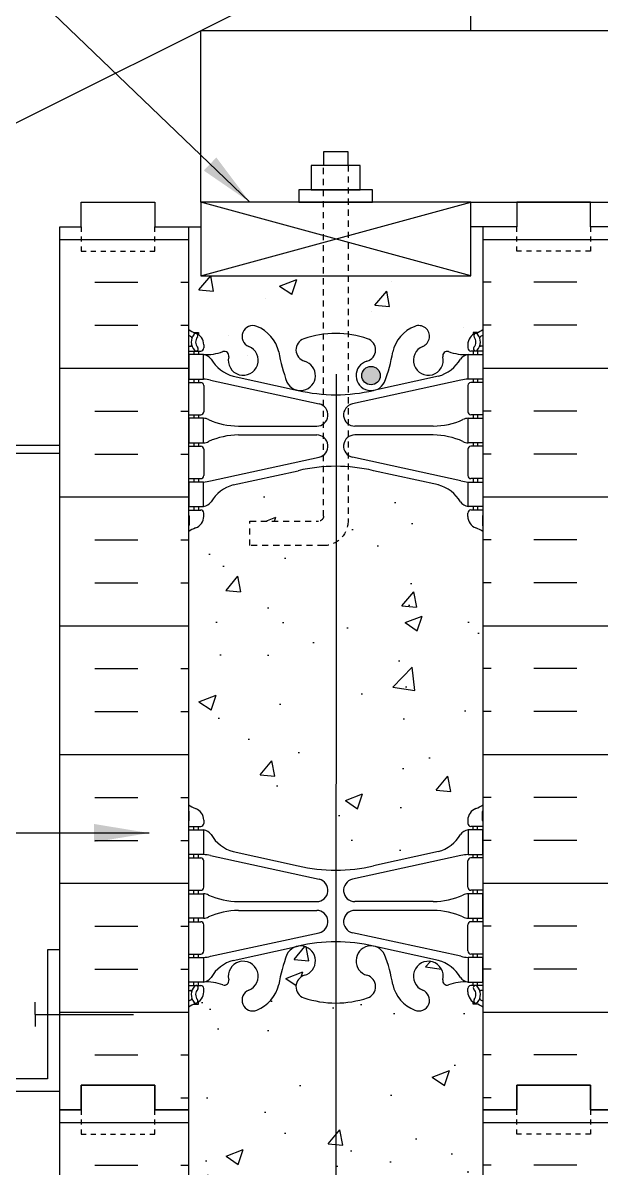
# Model space of a CAD drawing. Header units: inches. Extents: x 126.5 to 184.1, y 197.4 to 285.7.
# Drawn here: x 146.75 to 158.53, y 241.45 to 264.79 of the extents above; entities that cross this region are included whole.
import ezdxf

# ---------------------------------------------------------------- set-up
doc = ezdxf.new("R2010")
doc.units = ezdxf.units.IN
doc.header["$MEASUREMENT"] = 0
doc.linetypes.add('DASHED2', pattern=[0.375, 0.25, -0.125])
doc.linetypes.add('HIDDEN2', pattern=[0.1875, 0.125, -0.0625])
for name, color, linetype in [('HATCH', 12, 'Continuous'), ('LINE15', 9, 'Continuous'), ('LINE18', 9, 'Continuous'), ('line25', 2, 'Continuous'), ('LINE3', 3, 'Continuous'), ('LINE50', 5, 'Continuous'), ('LINE8', 8, 'Continuous'), ('LINE9', 9, 'Continuous'), ('TEXT', 4, 'Continuous'), ('Web_Edge', 9, 'Continuous')]:
    doc.layers.add(name, color=color, linetype=linetype)
doc.styles.add('DIM', font='romans.shx', dxfattribs={"width": 0.7})
doc.dimstyles.new('ext_12', dxfattribs={"dimscale": 12, "dimtxt": 0.09375, "dimasz": 0.09375, "dimexe": 0.09375, "dimexo": 0.0625, "dimgap": 0.0625, "dimtad": 1, "dimdec": 1, "dimzin": 3, "dimdsep": 46, "dimlunit": 4, "dimtxsty": 'DIM', "dimcen": 0.09, "dimdle": 0.09375, "dimclrt": 4, "dimadec": 0, "dimazin": 0, "dimtfac": 1, "dimtdec": 1, "dimtmove": 2, "dimatfit": 3, "dimfxl": 1, "dimfrac": 2, "dimtolj": 1, "dimtzin": 0, "dimarcsym": 0})

# ---------------------------------------------------------------- blocks, each defined once
blk = doc.blocks.new('pig tail bolt 7 inch')
at = {"layer": 'LINE15', "linetype": 'HIDDEN2'}
blk.add_lwpolyline([(0.75, 0.25), (-6.5, 0.25, 0.414214), (-7, -0.25), (-7, -1.75), (-6.5, -1.75), (-6.5, -0.35, -0.414214), (-6.4, -0.25), (0.75, -0.25)], format="xyb", dxfattribs=at)
at = {"layer": 'LINE18'}
for points in [[(0, 0.75), (0.25, 0.75), (0.25, -0.75), (0, -0.75)], [(0.25, 0.5), (0.75, 0.5), (0.75, -0.5), (0.25, -0.5)]]:
    blk.add_lwpolyline(points, close=True, dxfattribs=at)
blk.add_lwpolyline([(0.75, 0.25), (1.031, 0.25), (1.031, -0.25), (0.75, -0.25)], dxfattribs=at)
blk = doc.blocks.new('ANCHOR BOLT')
at = {"layer": 'LINE18', "xscale": -1, "rotation": 270}
blk.add_blockref('pig tail bolt 7 inch', (-0.25, 0), dxfattribs=at)

msp = doc.modelspace()

# ---------------------------------------------------------------- hatches: boundary and pattern name
at = {"layer": 'HATCH'}
h = msp.add_hatch(dxfattribs=at)
h.set_pattern_fill('INSUL', color=256, scale=7, style=0)
h.set_pattern_definition([(180, (3082.2834, -154.3752), (0, 2.625), []), (180, (3082.2834, -153.5002), (0, 2.625), [0.875, -0.875]), (180, (3082.2834, -152.6252), (0, 2.625), [0.875, -0.875])])
h.paths.add_polyline_path([(158.747, 242.634), (158.309, 242.634), (158.309, 243.134), (156.809, 243.134), (156.809, 242.634), (156.122, 242.634), (156.122, 260.634), (156.809, 260.634), (156.809, 261.134), (158.309, 261.134), (158.309, 260.634), (158.747, 260.634)])
h = msp.add_hatch(dxfattribs=at)
h.set_pattern_fill('INSUL', color=256, scale=7, style=0)
h.set_pattern_definition([(0, (-2776.0398, -154.3752), (0, 2.625), []), (0, (-2776.0398, -153.5002), (0, 2.625), [0.875, -0.875]), (0, (-2776.0398, -152.6252), (0, 2.625), [0.875, -0.875])])
h.paths.add_polyline_path([(147.497, 242.634), (147.934, 242.634), (147.934, 243.134), (149.434, 243.134), (149.434, 242.634), (150.122, 242.634), (150.122, 260.397), (149.434, 260.397), (149.434, 260.897), (147.934, 260.897), (147.934, 260.397), (147.497, 260.397)])
h = msp.add_hatch(dxfattribs=at)
h.set_pattern_fill('AR-CONC', color=256, scale=0.5)
h.set_pattern_definition([(50, (0, 0), (3.5863, -0.31376), [0.375, -4.125]), (355, (0, 0), (-0.693757, 3.76096), [0.3, -3.3]), (100.4514, (0.299, -0.026), (2.892544, 3.4472), [0.3187, -3.50571]), (46.1842, (0, 1), (5.336207, -0.827596), [0.5625, -6.1875]), (96.6356, (0.4447, 0.931), (4.67331, 4.87059), [0.47805, -5.25857]), (351.1842, (0, 1), (4.67331, 4.87059), [0.45, -4.95]), (21, (0.5, 0.75), (2.984535, -2.013094), [0.375, -4.125]), (326, (0.5, 0.75), (1.216577, 3.62575), [0.3, -3.3]), (71.4514, (0.7487, 0.5822), (4.20111, 1.612656), [0.3187, -3.50571]), (37.5, (0, 0), (0.0607993, 1.664469), [0, -3.26, 0, -3.35, 0, -3.3125]), (7.5, (0, 0), (1.315348, 1.972059), [0, -1.91, 0, -3.185, 0, -1.2625]), (327.5, (-1.115, 0), (2.669112, -0.1127744), [0, -1.25, 0, -3.9, 0, -5.175]), (317.5, (-1.615, 0), (2.91593, 0.500525), [0, -1.625, 0, -2.59, 0, -3.675])])
h.paths.add_polyline_path([(153.127, 244.809, -0.083412), (152.473, 244.917, -0.735593), (152.486, 245.375, 1.553132), (152.128, 245.799, 0.053157), (151.962, 245.185, -0.24438), (151.514, 244.664, -1), (151.35, 245.073, 2.182095), (150.94, 245.286, -0.601435), (150.821, 245.181, 0.10046), (150.427, 245.238), (150.322, 245.238), (150.322, 245.168), (150.369, 245.168, -0.414214), (150.432, 245.106), (150.432, 245.038, -0.249069), (150.322, 244.831), (150.322, 244.789), (150.232, 244.789, 0.064398), (150.122, 244.723), (150.122, 242.634), (150.122, 240.545, 0.064398), (150.232, 240.479), (150.322, 240.479), (150.322, 240.438, -0.249069), (150.432, 240.23), (150.432, 240.163, -0.414214), (150.369, 240.1), (150.322, 240.1), (150.322, 240.03), (150.427, 240.03, 0.10046), (150.821, 240.088, -0.601435), (150.94, 239.983, 2.182095), (151.35, 240.196, -1), (151.514, 240.604, -0.24438), (151.962, 240.083, 0.053157), (152.128, 239.469, 1.553132), (152.486, 239.894, -0.735593), (152.473, 240.352, -0.083264), (153.126, 240.46)])
h.paths.add_polyline_path([(152.591, 239.6, -1), (152.216, 239.6, -1)], flags=16)
h.paths.add_polyline_path([(156.122, 254.416, 0.082415), (155.978, 254.495, -0.317837), (155.812, 254.73), (155.812, 254.798, -0.414214), (155.874, 254.86), (155.922, 254.86), (155.922, 254.93), (155.817, 254.93, -0.188973), (155.661, 255.025, 0.196323), (155.212, 255.372), (153.89, 255.662, 0.057184), (153.13, 255.751), (153.128, 247.517, 0.05735), (153.89, 247.607), (155.212, 247.897, 0.196323), (155.661, 248.243, -0.188973), (155.817, 248.338), (155.922, 248.338), (155.922, 248.408), (155.874, 248.408, -0.414214), (155.812, 248.471), (155.812, 248.538, -0.317837), (155.978, 248.774, 0.082415), (156.122, 248.853)])
h.paths.add_polyline_path([(153.13, 254.206, -0.136232), (152.872, 254.134), (151.372, 254.134), (151.372, 254.634), (152.772, 254.634, 0.414214), (152.872, 254.734), (152.872, 255.742, 0.039111), (152.354, 255.662), (151.032, 255.372, 0.196323), (150.583, 255.025, -0.188973), (150.427, 254.93), (150.322, 254.93), (150.322, 254.86), (150.369, 254.86, -0.414214), (150.432, 254.798), (150.432, 254.73, -0.317837), (150.265, 254.495, 0.082415), (150.122, 254.416), (150.122, 248.853, 0.082415), (150.265, 248.774, -0.317837), (150.432, 248.538), (150.432, 248.471, -0.414214), (150.369, 248.408), (150.322, 248.408), (150.322, 248.338), (150.427, 248.338, -0.188973), (150.583, 248.243, 0.196323), (151.032, 247.897), (152.354, 247.607, 0.058239), (153.128, 247.517)])
h.paths.add_polyline_path([(156.122, 242.634), (156.122, 244.723, 0.064398), (156.012, 244.789), (155.922, 244.789), (155.922, 244.831, -0.249069), (155.812, 245.038), (155.812, 245.106, -0.414214), (155.874, 245.168), (155.922, 245.168), (155.922, 245.238), (155.817, 245.238, 0.10046), (155.423, 245.181, -0.601435), (155.304, 245.286, 2.182095), (154.894, 245.073, -1), (154.73, 244.664, -0.24438), (154.282, 245.185, 0.053157), (154.116, 245.799, 1.553132), (153.758, 245.375, -0.735593), (153.77, 244.917, -0.082098), (153.127, 244.809), (153.126, 240.46, -0.082246), (153.77, 240.352, -0.735593), (153.758, 239.894, 1.553132), (154.116, 239.469, 0.053157), (154.282, 240.083, -0.24438), (154.73, 240.604, -1), (154.894, 240.196, 2.182095), (155.304, 239.983, -0.601435), (155.423, 240.088, 0.10046), (155.817, 240.03), (155.922, 240.03), (155.922, 240.1), (155.874, 240.1, -0.414214), (155.812, 240.163), (155.812, 240.23, -0.249069), (155.922, 240.438), (155.922, 240.479), (156.012, 240.479, 0.064398), (156.122, 240.545)])
h = msp.add_hatch(dxfattribs=at)
h.set_pattern_fill('INSUL', color=256, scale=7, style=0)
h.set_pattern_definition([(0, (-2776.0398, -172.3752), (0, 2.625), []), (0, (-2776.0398, -171.5002), (0, 2.625), [0.875, -0.875]), (0, (-2776.0398, -170.6252), (0, 2.625), [0.875, -0.875])])
h.paths.add_polyline_path([(147.497, 224.634), (147.934, 224.634), (147.934, 225.134), (149.434, 225.134), (149.434, 224.634), (150.122, 224.634), (150.122, 242.634), (149.434, 242.634), (149.434, 243.134), (147.934, 243.134), (147.934, 242.634), (147.497, 242.634)])
h = msp.add_hatch(dxfattribs=at)
h.set_pattern_fill('INSUL', color=256, scale=7, style=0)
h.set_pattern_definition([(180, (3082.2834, -172.3752), (0, 2.625), []), (180, (3082.2834, -171.5002), (0, 2.625), [0.875, -0.875]), (180, (3082.2834, -170.6252), (0, 2.625), [0.875, -0.875])])
h.paths.add_polyline_path([(158.747, 224.634), (158.309, 224.634), (158.309, 225.134), (156.809, 225.134), (156.809, 224.634), (156.122, 224.634), (156.122, 242.634), (156.809, 242.634), (156.809, 243.134), (158.309, 243.134), (158.309, 242.634), (158.747, 242.634)])
at = {"layer": 'LINE3'}
msp.add_hatch(color=256, dxfattribs=at).paths.add_polyline_path([(153.653, 257.6, 1), (154.028, 257.6, 1)])

# ---------------------------------------------------------------- linework, layer by layer
at = {"layer": 'HATCH'}
for p, q in [((155.872, 259.634), (150.372, 261.134)), ((150.372, 259.634), (155.872, 261.134)), ((150.122, 260.634), (150.372, 260.634)), ((156.122, 260.634), (155.872, 260.634)), ((150.332, 259.348), (150.573, 259.636)), ((150.632, 259.32), (150.574, 259.633)), ((151.978, 259.425), (152.328, 259.559)), ((151.978, 259.425), (152.226, 259.257)), ((152.227, 259.255), (152.328, 259.557)), ((154.264, 259.522), (154.264, 259.522)), ((150.332, 259.348), (150.631, 259.322)), ((151.697, 259.17), (151.697, 259.17)), ((153.919, 259.035), (154.16, 259.322)), ((154.218, 259.006), (154.16, 259.32)), ((153.847, 258.914), (153.847, 258.914)), ((153.919, 259.035), (154.218, 259.008)), ((150.931, 258.414), (150.931, 258.414)), ((151.318, 258.002), (151.318, 258.002))]:
    msp.add_line(p, q, dxfattribs=at)
at = {"layer": 'line25'}
for p, q in [((134.122, 256.509), (164.711, 271.804)), ((155.872, 264.634), (155.872, 267.384)), ((150.372, 261.134), (150.372, 264.634)), ((150.372, 264.634), (169.325, 264.634)), ((155.872, 261.134), (179.632, 261.134)), ((150.122, 260.634), (150.122, 242.634)), ((156.122, 242.634), (156.122, 260.634)), ((150.122, 242.634), (150.122, 224.634)), ((156.122, 224.634), (156.122, 242.634))]:
    msp.add_line(p, q, dxfattribs=at)
msp.add_lwpolyline([(150.372, 261.134), (150.372, 259.634), (155.872, 259.634), (155.872, 261.134)], close=True, dxfattribs=at)
at = {"layer": 'LINE3'}
msp.add_line((153.13, 257.629), (153.122, 224.634), dxfattribs=at)
msp.add_circle((153.84, 257.6), 0.188, dxfattribs=at)
at = {"layer": 'LINE50'}
for p, q in [((147.497, 242.634), (147.497, 260.634)), ((147.497, 224.634), (147.497, 242.634))]:
    msp.add_line(p, q, dxfattribs=at)
for points in [[(147.497, 260.634), (147.934, 260.634), (147.934, 261.134), (149.434, 261.134), (149.434, 260.634), (150.122, 260.634)], [(158.747, 260.634), (158.309, 260.634), (158.309, 261.134), (156.809, 261.134), (156.809, 260.634), (156.122, 260.634)], [(147.497, 242.634), (147.934, 242.634), (147.934, 243.134), (149.434, 243.134), (149.434, 242.634), (150.122, 242.634)], [(150.122, 242.634), (149.434, 242.634), (149.434, 243.134), (147.934, 243.134), (147.934, 242.634), (147.497, 242.634)], [(150.122, 242.634), (149.434, 242.634), (149.434, 243.134), (147.934, 243.134), (147.934, 242.634), (147.497, 242.634)], [(158.747, 242.634), (158.309, 242.634), (158.309, 243.134), (156.809, 243.134), (156.809, 242.634), (156.122, 242.634)], [(156.122, 242.634), (156.809, 242.634), (156.809, 243.134), (158.309, 243.134), (158.309, 242.634), (158.747, 242.634)], [(156.122, 242.634), (156.809, 242.634), (156.809, 243.134), (158.309, 243.134), (158.309, 242.634), (158.747, 242.634)]]:
    msp.add_lwpolyline(points, dxfattribs=at)
at = {"layer": 'LINE8'}
for p, q in [((150.232, 258.479), (150.322, 258.479)), ((150.232, 258.479), (150.322, 258.479)), ((150.322, 258.479), (150.322, 258.438)), ((150.322, 258.479), (150.322, 258.438)), ((155.728, 258.583), (155.728, 258.583)), ((155.922, 258.479), (155.922, 258.438)), ((156.012, 258.479), (155.922, 258.479)), ((155.922, 258.479), (155.922, 258.438)), ((156.012, 258.479), (155.922, 258.479)), ((150.122, 258.2), (150.164, 258.2)), ((150.122, 258.2), (150.164, 258.2)), ((150.432, 258.23), (150.432, 258.163)), ((150.432, 258.23), (150.432, 258.163)), ((155.812, 258.23), (155.812, 258.163)), ((155.812, 258.23), (155.812, 258.163)), ((156.122, 258.2), (156.08, 258.2)), ((156.122, 258.2), (156.08, 258.2)), ((150.122, 258.1), (150.369, 258.1)), ((150.122, 258.1), (150.369, 258.1)), ((150.232, 258.1), (150.232, 258.03)), ((150.232, 258.1), (150.232, 258.03)), ((150.322, 258.1), (150.322, 258.03)), ((150.322, 258.1), (150.322, 258.03)), ((156.122, 258.1), (155.874, 258.1)), ((156.122, 258.1), (155.874, 258.1)), ((155.922, 258.1), (155.922, 258.03)), ((155.922, 258.1), (155.922, 258.03)), ((156.012, 258.1), (156.012, 258.03)), ((156.012, 258.1), (156.012, 258.03)), ((154.204, 257.858), (154.204, 257.858)), ((150.232, 257.53), (150.232, 257.46)), ((150.232, 257.53), (150.232, 257.46)), ((150.322, 257.53), (150.322, 257.46)), ((150.322, 257.53), (150.322, 257.46)), ((150.571, 257.507), (152.782, 257.025)), ((150.571, 257.507), (152.782, 257.025)), ((151.032, 257.589), (152.354, 257.299)), ((151.032, 257.589), (152.354, 257.299)), ((155.673, 257.507), (153.462, 257.025)), ((155.673, 257.507), (153.462, 257.025)), ((155.212, 257.589), (153.89, 257.299)), ((155.212, 257.589), (153.89, 257.299)), ((155.922, 257.53), (155.922, 257.46)), ((155.922, 257.53), (155.922, 257.46)), ((156.012, 257.53), (156.012, 257.46)), ((156.012, 257.53), (156.012, 257.46)), ((150.122, 257.46), (150.369, 257.46)), ((150.122, 257.46), (150.369, 257.46)), ((150.432, 257.398), (150.432, 256.863)), ((150.432, 257.398), (150.432, 256.863)), ((155.812, 257.398), (155.812, 256.863)), ((155.812, 257.398), (155.812, 256.863)), ((156.122, 257.46), (155.874, 257.46)), ((156.122, 257.46), (155.874, 257.46)), ((150.122, 256.8), (150.369, 256.8)), ((150.122, 256.8), (150.369, 256.8)), ((150.232, 256.8), (150.232, 256.73)), ((150.232, 256.8), (150.232, 256.73)), ((150.322, 256.8), (150.322, 256.73)), ((150.322, 256.8), (150.322, 256.73)), ((156.122, 256.8), (155.874, 256.8)), ((156.122, 256.8), (155.874, 256.8)), ((155.922, 256.8), (155.922, 256.73)), ((155.922, 256.8), (155.922, 256.73)), ((156.012, 256.8), (156.012, 256.73)), ((156.012, 256.8), (156.012, 256.73)), ((151.137, 256.57), (152.733, 256.57)), ((151.137, 256.57), (152.733, 256.57)), ((155.107, 256.57), (153.511, 256.57)), ((155.107, 256.57), (153.511, 256.57)), ((151.137, 256.39), (152.733, 256.39)), ((151.137, 256.39), (152.733, 256.39)), ((155.107, 256.39), (153.511, 256.39)), ((155.107, 256.39), (153.511, 256.39)), ((150.122, 256.16), (150.369, 256.16)), ((150.122, 256.16), (150.369, 256.16)), ((150.232, 256.23), (150.232, 256.16)), ((150.232, 256.23), (150.232, 256.16)), ((150.322, 256.23), (150.322, 256.16)), ((150.322, 256.23), (150.322, 256.16)), ((150.432, 256.098), (150.432, 255.563)), ((150.432, 256.098), (150.432, 255.563)), ((155.812, 256.098), (155.812, 255.563)), ((155.812, 256.098), (155.812, 255.563)), ((156.122, 256.16), (155.874, 256.16)), ((156.122, 256.16), (155.874, 256.16)), ((155.922, 256.23), (155.922, 256.16)), ((155.922, 256.23), (155.922, 256.16)), ((156.012, 256.23), (156.012, 256.16)), ((156.012, 256.23), (156.012, 256.16)), ((150.571, 255.454), (152.782, 255.936)), ((150.571, 255.454), (152.782, 255.936)), ((155.673, 255.454), (153.462, 255.936)), ((155.673, 255.454), (153.462, 255.936)), ((151.032, 255.372), (152.354, 255.662)), ((151.032, 255.372), (152.354, 255.662)), ((155.212, 255.372), (153.89, 255.662)), ((155.212, 255.372), (153.89, 255.662)), ((150.122, 255.5), (150.369, 255.5)), ((150.122, 255.5), (150.369, 255.5)), ((150.232, 255.5), (150.232, 255.43)), ((150.232, 255.5), (150.232, 255.43)), ((150.322, 255.5), (150.322, 255.43)), ((150.322, 255.5), (150.322, 255.43)), ((156.122, 255.5), (155.874, 255.5)), ((156.122, 255.5), (155.874, 255.5)), ((155.922, 255.5), (155.922, 255.43)), ((155.922, 255.5), (155.922, 255.43)), ((156.012, 255.5), (156.012, 255.43)), ((156.012, 255.5), (156.012, 255.43)), ((150.232, 254.93), (150.232, 254.86)), ((150.232, 254.93), (150.232, 254.86)), ((150.322, 254.93), (150.322, 254.86)), ((150.322, 254.93), (150.322, 254.86)), ((155.922, 254.93), (155.922, 254.86)), ((155.922, 254.93), (155.922, 254.86)), ((156.012, 254.93), (156.012, 254.86)), ((156.012, 254.93), (156.012, 254.86)), ((150.122, 254.86), (150.369, 254.86)), ((150.122, 254.86), (150.369, 254.86)), ((150.132, 254.74), (150.132, 254.554)), ((150.132, 254.74), (150.132, 254.554)), ((150.432, 254.73), (150.432, 254.798)), ((150.432, 254.73), (150.432, 254.798)), ((155.812, 254.73), (155.812, 254.798)), ((155.812, 254.73), (155.812, 254.798)), ((156.122, 254.86), (155.874, 254.86)), ((156.122, 254.86), (155.874, 254.86)), ((156.112, 254.74), (156.112, 254.554)), ((156.112, 254.74), (156.112, 254.554))]:
    msp.add_line(p, q, dxfattribs=at)
for points in [[(150.127, 257.53), (150.427, 257.53), (150.427, 258.03), (150.127, 258.03)], [(150.127, 257.53), (150.427, 257.53), (150.427, 258.03), (150.127, 258.03)], [(156.117, 257.53), (155.817, 257.53), (155.817, 258.03), (156.117, 258.03)], [(156.117, 257.53), (155.817, 257.53), (155.817, 258.03), (156.117, 258.03)], [(150.127, 256.23), (150.427, 256.23), (150.427, 256.73), (150.127, 256.73)], [(150.127, 256.23), (150.427, 256.23), (150.427, 256.73), (150.127, 256.73)], [(156.117, 256.23), (155.817, 256.23), (155.817, 256.73), (156.117, 256.73)], [(156.117, 256.23), (155.817, 256.23), (155.817, 256.73), (156.117, 256.73)], [(150.127, 254.93), (150.427, 254.93), (150.427, 255.43), (150.127, 255.43)], [(150.127, 254.93), (150.427, 254.93), (150.427, 255.43), (150.127, 255.43)], [(156.117, 254.93), (155.817, 254.93), (155.817, 255.43), (156.117, 255.43)], [(156.117, 254.93), (155.817, 254.93), (155.817, 255.43), (156.117, 255.43)]]:
    msp.add_lwpolyline(points, close=True, dxfattribs=at)
for centre, radius, start, end in [((150.432, 258.938), 0.5, 231.6833, 250.5288), ((150.432, 258.938), 0.5, 231.6833, 250.5288), ((150.426, 258.285), 0.25, 140.1145, 222.4609), ((150.426, 258.285), 0.25, 140.1145, 222.4609), ((150.268, 258.416), 0.045, 319.1879, 141.448), ((150.268, 258.416), 0.045, 319.1879, 141.448), ((150.182, 258.23), 0.25, 0, 70.5288), ((150.182, 258.23), 0.25, 0, 70.5288), ((151.432, 258.4), 0.22, 68.1963, 248.1963), ((151.432, 258.4), 0.22, 68.1963, 248.1963), ((151.237, 257.912), 0.745, 13.2652, 68.1963), ((151.237, 257.912), 0.745, 13.2652, 68.1963), ((153.122, 256.46), 2, 90, 108.923), ((153.122, 256.46), 2, 90, 108.923), ((153.122, 256.46), 2, 71.077, 90), ((153.122, 256.46), 2, 71.077, 90), ((155.007, 257.912), 0.745, 111.8037, 166.7348), ((155.007, 257.912), 0.745, 111.8037, 166.7348), ((154.812, 258.4), 0.22, 291.8037, 111.8037), ((154.812, 258.4), 0.22, 291.8037, 111.8037), ((156.062, 258.23), 0.25, 109.4712, 180), ((156.062, 258.23), 0.25, 109.4712, 180), ((155.976, 258.416), 0.045, 38.552, 220.8121), ((155.976, 258.416), 0.045, 38.552, 220.8121), ((155.812, 258.938), 0.5, 289.4712, 308.3167), ((155.812, 258.938), 0.5, 289.4712, 308.3167), ((155.818, 258.285), 0.25, 317.5391, 39.8855), ((155.818, 258.285), 0.25, 317.5391, 39.8855), ((150.432, 258.938), 0.6, 238.8907, 245.0748), ((150.432, 258.938), 0.6, 238.8907, 245.0748), ((150.164, 258.22), 0.02, 270, 14.1541), ((150.164, 258.22), 0.02, 270, 14.1541), ((150.171, 258.375), 0.02, 340.7916, 65.0748), ((150.171, 258.375), 0.02, 340.7916, 65.0748), ((150.426, 258.285), 0.16, 140.0001, 222.4609), ((150.426, 258.285), 0.16, 140.0001, 222.4609), ((151.237, 257.912), 0.305, 166.6795, 68.1963), ((151.237, 257.912), 0.305, 166.6795, 68.1963), ((152.551, 258.125), 0.24, 108.923, 254.2747), ((152.551, 258.125), 0.24, 108.923, 254.2747), ((153.693, 258.125), 0.24, 285.7253, 71.077), ((153.693, 258.125), 0.24, 285.7253, 71.077), ((155.007, 257.912), 0.305, 111.8037, 13.3205), ((155.007, 257.912), 0.305, 111.8037, 13.3205), ((155.818, 258.285), 0.16, 317.5391, 39.9999), ((155.818, 258.285), 0.16, 317.5391, 39.9999), ((156.073, 258.375), 0.02, 114.9252, 199.2084), ((156.073, 258.375), 0.02, 114.9252, 199.2084), ((156.08, 258.22), 0.02, 165.8459, 270), ((156.08, 258.22), 0.02, 165.8459, 270), ((155.812, 258.938), 0.6, 294.9252, 301.1093), ((155.812, 258.938), 0.6, 294.9252, 301.1093), ((150.274, 258.147), 0.045, 222.4609, 42.4609), ((150.274, 258.147), 0.045, 222.4609, 42.4609), ((150.369, 258.163), 0.0625, 270, 0), ((150.369, 258.163), 0.0625, 270, 0), ((150.483, 259.029), 1, 266.7879, 289.9067), ((150.483, 259.029), 1, 266.7879, 289.9067), ((150.384, 257.784), 0.25, 37.2777, 80.0823), ((150.384, 257.784), 0.25, 37.2777, 80.0823), ((150.852, 258.003), 0.09, 346.6795, 108.8651), ((150.852, 258.003), 0.09, 346.6795, 108.8651), ((154.925, 258.554), 3, 189.0273, 201.1984), ((154.925, 258.554), 3, 189.0273, 201.1984), ((151.319, 258.554), 3, 338.8016, 350.9727), ((151.319, 258.554), 3, 338.8016, 350.9727), ((155.391, 258.003), 0.09, 71.1349, 193.3205), ((155.391, 258.003), 0.09, 71.1349, 193.3205), ((155.761, 259.029), 1, 250.0933, 273.2121), ((155.761, 259.029), 1, 250.0933, 273.2121), ((155.86, 257.784), 0.25, 99.9177, 142.7223), ((155.86, 257.784), 0.25, 99.9177, 142.7223), ((155.874, 258.163), 0.0625, 180, 270), ((155.874, 258.163), 0.0625, 180, 270), ((155.969, 258.147), 0.045, 137.5391, 317.5391), ((155.969, 258.147), 0.045, 137.5391, 317.5391), ((151.231, 258.312), 0.75, 210.155, 254.5838), ((151.231, 258.312), 0.75, 210.155, 254.5838), ((152.403, 257.6), 0.305, 205.3782, 74.2747), ((152.403, 257.6), 0.305, 205.3782, 74.2747), ((153.84, 257.6), 0.305, 105.7253, 334.6218), ((153.84, 257.6), 0.305, 105.7253, 334.6218), ((155.012, 258.312), 0.75, 285.4162, 329.845), ((155.012, 258.312), 0.75, 285.4162, 329.845), ((150.336, 256.535), 1, 76.4291, 84.7991), ((150.336, 256.535), 1, 76.4291, 84.7991), ((155.907, 256.535), 1, 95.2009, 103.5709), ((155.907, 256.535), 1, 95.2009, 103.5709), ((150.369, 257.398), 0.0625, 0, 90), ((150.369, 257.398), 0.0625, 0, 90), ((153.122, 260.566), 3.356, 256.7692, 270), ((153.122, 260.566), 3.356, 256.7692, 270), ((153.122, 260.566), 3.356, 270, 283.2308), ((153.122, 260.566), 3.356, 270, 283.2308), ((155.874, 257.398), 0.0625, 90, 180), ((155.874, 257.398), 0.0625, 90, 180), ((150.369, 256.863), 0.0625, 270, 0), ((150.369, 256.863), 0.0625, 270, 0), ((152.733, 256.8), 0.23, 270, 77.6055), ((152.733, 256.8), 0.23, 270, 77.6055), ((153.511, 256.8), 0.23, 102.3945, 270), ((153.511, 256.8), 0.23, 102.3945, 270), ((155.874, 256.863), 0.0625, 180, 270), ((155.874, 256.863), 0.0625, 180, 270), ((150.423, 256.512), 0.219, 60.4937, 88.92), ((150.423, 256.512), 0.219, 60.4937, 88.92), ((151.167, 258.17), 1.6, 246.5673, 268.9203), ((151.167, 258.17), 1.6, 246.5673, 268.9203), ((155.077, 258.17), 1.6, 271.0797, 293.4327), ((155.077, 258.17), 1.6, 271.0797, 293.4327), ((155.821, 256.512), 0.219, 91.08, 119.5063), ((155.821, 256.512), 0.219, 91.08, 119.5063), ((151.167, 254.791), 1.6, 91.0797, 113.4327), ((151.167, 254.791), 1.6, 91.0797, 113.4327), ((151.167, 254.791), 1.6, 91.0797, 113.4327), ((151.167, 254.791), 1.6, 91.0797, 113.4327), ((152.733, 256.16), 0.23, 282.3945, 90), ((152.733, 256.16), 0.23, 282.3945, 90), ((153.511, 256.16), 0.23, 90, 257.6055), ((153.511, 256.16), 0.23, 90, 257.6055), ((155.077, 254.791), 1.6, 66.5673, 88.9203), ((155.077, 254.791), 1.6, 66.5673, 88.9203), ((155.077, 254.791), 1.6, 66.5673, 88.9203), ((155.077, 254.791), 1.6, 66.5673, 88.9203), ((150.369, 256.098), 0.0625, 0, 90), ((150.369, 256.098), 0.0625, 0, 90), ((150.423, 256.449), 0.219, 271.08, 299.5063), ((150.423, 256.449), 0.219, 271.08, 299.5063), ((150.423, 256.449), 0.219, 271.08, 299.5063), ((150.423, 256.449), 0.219, 271.08, 299.5063), ((155.821, 256.449), 0.219, 240.4937, 268.92), ((155.821, 256.449), 0.219, 240.4937, 268.92), ((155.821, 256.449), 0.219, 240.4937, 268.92), ((155.821, 256.449), 0.219, 240.4937, 268.92), ((155.874, 256.098), 0.0625, 90, 180), ((155.874, 256.098), 0.0625, 90, 180), ((153.122, 252.395), 3.356, 90, 103.2308), ((153.122, 252.395), 3.356, 90, 103.2308), ((153.122, 252.395), 3.356, 76.7692, 90), ((153.122, 252.395), 3.356, 76.7692, 90), ((150.369, 255.563), 0.0625, 270, 0), ((150.369, 255.563), 0.0625, 270, 0), ((150.336, 256.426), 1, 275.2009, 283.5709), ((150.336, 256.426), 1, 275.2009, 283.5709), ((155.907, 256.426), 1, 256.4291, 264.7991), ((155.907, 256.426), 1, 256.4291, 264.7991), ((155.874, 255.563), 0.0625, 180, 270), ((155.874, 255.563), 0.0625, 180, 270), ((151.231, 254.649), 0.75, 105.4162, 149.845), ((151.231, 254.649), 0.75, 105.4162, 149.845), ((155.012, 254.649), 0.75, 30.155, 74.5838), ((155.012, 254.649), 0.75, 30.155, 74.5838), ((150.384, 255.177), 0.25, 279.9177, 322.7223), ((150.384, 255.177), 0.25, 279.9177, 322.7223), ((155.86, 255.177), 0.25, 217.2777, 260.0823), ((155.86, 255.177), 0.25, 217.2777, 260.0823), ((150.112, 254.74), 0.02, 0, 60.012), ((150.112, 254.74), 0.02, 0, 60.012), ((150.182, 254.73), 0.25, 289.4712, 360), ((150.182, 254.73), 0.25, 289.4712, 360), ((150.369, 254.798), 0.0625, 360, 90), ((150.369, 254.798), 0.0625, 360, 90), ((155.874, 254.798), 0.0625, 90, 180), ((155.874, 254.798), 0.0625, 90, 180), ((156.062, 254.73), 0.25, 180, 250.5288), ((156.062, 254.73), 0.25, 180, 250.5288), ((156.132, 254.74), 0.02, 119.988, 180), ((156.132, 254.74), 0.02, 119.988, 180), ((150.112, 254.554), 0.02, 301.073, 0), ((150.112, 254.554), 0.02, 301.073, 0), ((150.432, 254.023), 0.6, 121.073, 121.1093), ((150.432, 254.023), 0.6, 121.073, 121.1093), ((150.432, 254.023), 0.5, 109.4712, 128.3167), ((150.432, 254.023), 0.5, 109.4712, 128.3167), ((155.812, 254.023), 0.5, 51.6833, 70.5288), ((155.812, 254.023), 0.5, 51.6833, 70.5288), ((156.132, 254.554), 0.02, 180, 238.927), ((156.132, 254.554), 0.02, 180, 238.927), ((155.812, 254.023), 0.6, 58.8907, 58.927), ((155.812, 254.023), 0.6, 58.8907, 58.927)]:
    msp.add_arc(centre, radius, start, end, dxfattribs=at)
at = {"layer": 'LINE9'}
msp.add_line((147.497, 256.172), (132.622, 256.172), dxfattribs=at)
at = {"layer": 'LINE9', "color": 9}
for p, q in [((147.497, 256.172), (134.122, 256.172)), ((146.497, 256.016), (147.497, 256.016))]:
    msp.add_line(p, q, dxfattribs=at)
at = {"layer": 'LINE9', "linetype": 'Continuous'}
for q in [(146.997, 244.829), (148.997, 244.579), (146.997, 244.329)]:
    msp.add_line((146.997, 244.579), q, dxfattribs=at)
at = {"layer": 'LINE9', "linetype": 'DASHED2', "ltscale": 0.15}
for points in [[(147.934, 260.634), (147.934, 260.634), (147.934, 260.134), (149.434, 260.134), (149.434, 260.634), (149.434, 260.634)], [(158.309, 260.634), (158.309, 260.634), (158.309, 260.134), (156.809, 260.134), (156.809, 260.634), (156.809, 260.634)], [(147.934, 242.634), (147.934, 242.634), (147.934, 242.134), (149.434, 242.134), (149.434, 242.634), (149.434, 242.634)], [(158.309, 242.634), (158.309, 242.634), (158.309, 242.134), (156.809, 242.134), (156.809, 242.634), (156.809, 242.634)]]:
    msp.add_lwpolyline(points, dxfattribs=at)
at = {"layer": 'LINE9'}
msp.add_lwpolyline([(144.497, 243.016), (147.497, 243.016), (147.497, 245.891), (147.247, 245.891), (147.247, 243.266), (144.497, 243.266)], close=True, dxfattribs=at)
at = {"layer": 'Web_Edge'}
for p, q in [((150.132, 248.528), (150.132, 248.714)), ((150.132, 248.528), (150.132, 248.714)), ((156.112, 248.528), (156.112, 248.714)), ((156.112, 248.528), (156.112, 248.714)), ((150.122, 248.408), (150.369, 248.408)), ((150.122, 248.408), (150.369, 248.408)), ((150.232, 248.338), (150.232, 248.408)), ((150.232, 248.338), (150.232, 248.408)), ((150.322, 248.338), (150.322, 248.408)), ((150.322, 248.338), (150.322, 248.408)), ((150.432, 248.538), (150.432, 248.471)), ((150.432, 248.538), (150.432, 248.471)), ((155.812, 248.538), (155.812, 248.471)), ((155.812, 248.538), (155.812, 248.471)), ((156.122, 248.408), (155.874, 248.408)), ((156.122, 248.408), (155.874, 248.408)), ((155.922, 248.338), (155.922, 248.408)), ((155.922, 248.338), (155.922, 248.408)), ((156.012, 248.338), (156.012, 248.408)), ((156.012, 248.338), (156.012, 248.408)), ((150.122, 247.768), (150.369, 247.768)), ((150.122, 247.768), (150.369, 247.768)), ((150.232, 247.768), (150.232, 247.838)), ((150.232, 247.768), (150.232, 247.838)), ((150.322, 247.768), (150.322, 247.838)), ((150.322, 247.768), (150.322, 247.838)), ((150.432, 247.171), (150.432, 247.706)), ((150.432, 247.171), (150.432, 247.706)), ((150.571, 247.814), (152.782, 247.333)), ((150.571, 247.814), (152.782, 247.333)), ((151.032, 247.897), (152.354, 247.607)), ((151.032, 247.897), (152.354, 247.607)), ((155.673, 247.814), (153.462, 247.333)), ((155.673, 247.814), (153.462, 247.333)), ((155.212, 247.897), (153.89, 247.607)), ((155.212, 247.897), (153.89, 247.607)), ((155.812, 247.171), (155.812, 247.706)), ((155.812, 247.171), (155.812, 247.706)), ((156.122, 247.768), (155.874, 247.768)), ((156.122, 247.768), (155.874, 247.768)), ((155.922, 247.768), (155.922, 247.838)), ((155.922, 247.768), (155.922, 247.838)), ((156.012, 247.768), (156.012, 247.838)), ((156.012, 247.768), (156.012, 247.838)), ((150.122, 247.108), (150.369, 247.108)), ((150.122, 247.108), (150.369, 247.108)), ((150.232, 247.038), (150.232, 247.108)), ((150.232, 247.038), (150.232, 247.108)), ((150.322, 247.038), (150.322, 247.108)), ((150.322, 247.038), (150.322, 247.108)), ((156.122, 247.108), (155.874, 247.108)), ((156.122, 247.108), (155.874, 247.108)), ((155.922, 247.038), (155.922, 247.108)), ((155.922, 247.038), (155.922, 247.108)), ((156.012, 247.038), (156.012, 247.108)), ((156.012, 247.038), (156.012, 247.108)), ((151.137, 246.878), (152.733, 246.878)), ((151.137, 246.878), (152.733, 246.878)), ((155.107, 246.878), (153.511, 246.878)), ((155.107, 246.878), (153.511, 246.878)), ((150.232, 246.468), (150.232, 246.538)), ((150.232, 246.468), (150.232, 246.538)), ((150.322, 246.468), (150.322, 246.538)), ((150.322, 246.468), (150.322, 246.538)), ((151.137, 246.698), (152.733, 246.698)), ((151.137, 246.698), (152.733, 246.698)), ((155.107, 246.698), (153.511, 246.698)), ((155.107, 246.698), (153.511, 246.698)), ((155.922, 246.468), (155.922, 246.538)), ((155.922, 246.468), (155.922, 246.538)), ((156.012, 246.468), (156.012, 246.538)), ((156.012, 246.468), (156.012, 246.538)), ((150.122, 246.468), (150.369, 246.468)), ((150.122, 246.468), (150.369, 246.468)), ((150.432, 245.871), (150.432, 246.406)), ((150.432, 245.871), (150.432, 246.406)), ((155.812, 245.871), (155.812, 246.406)), ((155.812, 245.871), (155.812, 246.406)), ((156.122, 246.468), (155.874, 246.468)), ((156.122, 246.468), (155.874, 246.468)), ((150.571, 245.762), (152.782, 246.243)), ((150.571, 245.762), (152.782, 246.243)), ((155.673, 245.762), (153.462, 246.243)), ((155.673, 245.762), (153.462, 246.243)), ((151.032, 245.679), (152.354, 245.97)), ((151.032, 245.679), (152.354, 245.97)), ((155.212, 245.679), (153.89, 245.97)), ((155.212, 245.679), (153.89, 245.97)), ((150.122, 245.808), (150.369, 245.808)), ((150.122, 245.808), (150.369, 245.808)), ((150.232, 245.738), (150.232, 245.808)), ((150.232, 245.738), (150.232, 245.808)), ((150.322, 245.738), (150.322, 245.808)), ((150.322, 245.738), (150.322, 245.808)), ((156.122, 245.808), (155.874, 245.808)), ((156.122, 245.808), (155.874, 245.808)), ((155.922, 245.738), (155.922, 245.808)), ((155.922, 245.738), (155.922, 245.808)), ((156.012, 245.738), (156.012, 245.808)), ((156.012, 245.738), (156.012, 245.808)), ((150.122, 245.168), (150.369, 245.168)), ((150.122, 245.168), (150.369, 245.168)), ((150.232, 245.168), (150.232, 245.238)), ((150.232, 245.168), (150.232, 245.238)), ((150.322, 245.168), (150.322, 245.238)), ((150.322, 245.168), (150.322, 245.238)), ((156.122, 245.168), (155.874, 245.168)), ((156.122, 245.168), (155.874, 245.168)), ((155.922, 245.168), (155.922, 245.238)), ((155.922, 245.168), (155.922, 245.238)), ((156.012, 245.168), (156.012, 245.238)), ((156.012, 245.168), (156.012, 245.238)), ((150.122, 245.068), (150.164, 245.068)), ((150.122, 245.068), (150.164, 245.068)), ((150.432, 245.038), (150.432, 245.106)), ((150.432, 245.038), (150.432, 245.106)), ((155.812, 245.038), (155.812, 245.106)), ((155.812, 245.038), (155.812, 245.106)), ((156.122, 245.068), (156.08, 245.068)), ((156.122, 245.068), (156.08, 245.068)), ((150.232, 244.789), (150.322, 244.789)), ((150.232, 244.789), (150.322, 244.789)), ((150.322, 244.789), (150.322, 244.831)), ((150.322, 244.789), (150.322, 244.831)), ((155.922, 244.789), (155.922, 244.831)), ((155.922, 244.789), (155.922, 244.831)), ((156.012, 244.789), (155.922, 244.789)), ((156.012, 244.789), (155.922, 244.789))]:
    msp.add_line(p, q, dxfattribs=at)
for points in [[(150.127, 248.338), (150.427, 248.338), (150.427, 247.838), (150.127, 247.838)], [(150.127, 248.338), (150.427, 248.338), (150.427, 247.838), (150.127, 247.838)], [(156.117, 248.338), (155.817, 248.338), (155.817, 247.838), (156.117, 247.838)], [(156.117, 248.338), (155.817, 248.338), (155.817, 247.838), (156.117, 247.838)], [(150.127, 247.038), (150.427, 247.038), (150.427, 246.538), (150.127, 246.538)], [(150.127, 247.038), (150.427, 247.038), (150.427, 246.538), (150.127, 246.538)], [(156.117, 247.038), (155.817, 247.038), (155.817, 246.538), (156.117, 246.538)], [(156.117, 247.038), (155.817, 247.038), (155.817, 246.538), (156.117, 246.538)], [(150.127, 245.738), (150.427, 245.738), (150.427, 245.238), (150.127, 245.238)], [(150.127, 245.738), (150.427, 245.738), (150.427, 245.238), (150.127, 245.238)], [(156.117, 245.738), (155.817, 245.738), (155.817, 245.238), (156.117, 245.238)], [(156.117, 245.738), (155.817, 245.738), (155.817, 245.238), (156.117, 245.238)]]:
    msp.add_lwpolyline(points, close=True, dxfattribs=at)
for centre, radius, start, end in [((150.432, 249.245), 0.5, 231.6833, 250.5288), ((150.432, 249.245), 0.5, 231.6833, 250.5288), ((150.432, 249.245), 0.6, 238.8907, 238.927), ((150.432, 249.245), 0.6, 238.8907, 238.927), ((150.112, 248.714), 0.02, 360, 58.927), ((150.112, 248.714), 0.02, 360, 58.927), ((150.182, 248.538), 0.25, 0, 70.5288), ((150.182, 248.538), 0.25, 0, 70.5288), ((156.062, 248.538), 0.25, 109.4712, 180), ((156.062, 248.538), 0.25, 109.4712, 180), ((155.812, 249.245), 0.5, 289.4712, 308.3167), ((155.812, 249.245), 0.5, 289.4712, 308.3167), ((156.132, 248.714), 0.02, 121.073, 180), ((156.132, 248.714), 0.02, 121.073, 180), ((155.812, 249.245), 0.6, 301.073, 301.1093), ((155.812, 249.245), 0.6, 301.073, 301.1093), ((150.112, 248.528), 0.02, 299.988, 360), ((150.112, 248.528), 0.02, 299.988, 360), ((150.369, 248.471), 0.0625, 270, 0), ((150.369, 248.471), 0.0625, 270, 0), ((155.874, 248.471), 0.0625, 180, 270), ((155.874, 248.471), 0.0625, 180, 270), ((156.132, 248.528), 0.02, 180, 240.012), ((156.132, 248.528), 0.02, 180, 240.012), ((150.384, 248.092), 0.25, 37.2777, 80.0823), ((150.384, 248.092), 0.25, 37.2777, 80.0823), ((151.231, 248.62), 0.75, 210.155, 254.5838), ((151.231, 248.62), 0.75, 210.155, 254.5838), ((155.012, 248.62), 0.75, 285.4162, 329.845), ((155.012, 248.62), 0.75, 285.4162, 329.845), ((155.86, 248.092), 0.25, 99.9177, 142.7223), ((155.86, 248.092), 0.25, 99.9177, 142.7223), ((150.369, 247.706), 0.0625, 0, 90), ((150.369, 247.706), 0.0625, 0, 90), ((150.336, 246.842), 1, 76.4291, 84.7991), ((150.336, 246.842), 1, 76.4291, 84.7991), ((155.907, 246.842), 1, 95.2009, 103.5709), ((155.907, 246.842), 1, 95.2009, 103.5709), ((155.874, 247.706), 0.0625, 90, 180), ((155.874, 247.706), 0.0625, 90, 180), ((153.122, 250.874), 3.356, 256.7692, 270), ((153.122, 250.874), 3.356, 256.7692, 270), ((153.122, 250.874), 3.356, 270, 283.2308), ((153.122, 250.874), 3.356, 270, 283.2308), ((152.733, 247.108), 0.23, 270, 77.6055), ((152.733, 247.108), 0.23, 270, 77.6055), ((153.511, 247.108), 0.23, 102.3945, 270), ((153.511, 247.108), 0.23, 102.3945, 270), ((150.369, 247.171), 0.0625, 270, 0), ((150.369, 247.171), 0.0625, 270, 0), ((150.423, 246.819), 0.219, 60.4937, 88.92), ((150.423, 246.819), 0.219, 60.4937, 88.92), ((150.423, 246.819), 0.219, 60.4937, 88.92), ((150.423, 246.819), 0.219, 60.4937, 88.92), ((151.167, 248.478), 1.6, 246.5673, 268.9203), ((151.167, 248.478), 1.6, 246.5673, 268.9203), ((151.167, 248.478), 1.6, 246.5673, 268.9203), ((151.167, 248.478), 1.6, 246.5673, 268.9203), ((155.077, 248.478), 1.6, 271.0797, 293.4327), ((155.077, 248.478), 1.6, 271.0797, 293.4327), ((155.077, 248.478), 1.6, 271.0797, 293.4327), ((155.077, 248.478), 1.6, 271.0797, 293.4327), ((155.821, 246.819), 0.219, 91.08, 119.5063), ((155.821, 246.819), 0.219, 91.08, 119.5063), ((155.821, 246.819), 0.219, 91.08, 119.5063), ((155.821, 246.819), 0.219, 91.08, 119.5063), ((155.874, 247.171), 0.0625, 180, 270), ((155.874, 247.171), 0.0625, 180, 270), ((150.423, 246.757), 0.219, 271.08, 299.5063), ((150.423, 246.757), 0.219, 271.08, 299.5063), ((151.167, 245.098), 1.6, 91.0797, 113.4327), ((151.167, 245.098), 1.6, 91.0797, 113.4327), ((152.733, 246.468), 0.23, 282.3945, 90), ((152.733, 246.468), 0.23, 282.3945, 90), ((153.511, 246.468), 0.23, 90, 257.6055), ((153.511, 246.468), 0.23, 90, 257.6055), ((155.077, 245.098), 1.6, 66.5673, 88.9203), ((155.077, 245.098), 1.6, 66.5673, 88.9203), ((155.821, 246.757), 0.219, 240.4937, 268.92), ((155.821, 246.757), 0.219, 240.4937, 268.92), ((150.369, 246.406), 0.0625, 0, 90), ((150.369, 246.406), 0.0625, 0, 90), ((155.874, 246.406), 0.0625, 90, 180), ((155.874, 246.406), 0.0625, 90, 180), ((153.122, 242.703), 3.356, 90, 103.2308), ((153.122, 242.703), 3.356, 90, 103.2308), ((153.122, 242.703), 3.356, 76.7692, 90), ((153.122, 242.703), 3.356, 76.7692, 90), ((150.369, 245.871), 0.0625, 270, 0), ((150.369, 245.871), 0.0625, 270, 0), ((152.403, 245.669), 0.305, 285.7253, 154.6218), ((152.403, 245.669), 0.305, 285.7253, 154.6218), ((153.84, 245.669), 0.305, 25.3782, 254.2747), ((153.84, 245.669), 0.305, 25.3782, 254.2747), ((155.874, 245.871), 0.0625, 180, 270), ((155.874, 245.871), 0.0625, 180, 270), ((150.336, 246.734), 1, 275.2009, 283.5709), ((150.336, 246.734), 1, 275.2009, 283.5709), ((151.231, 244.956), 0.75, 105.4162, 149.845), ((151.231, 244.956), 0.75, 105.4162, 149.845), ((151.237, 245.356), 0.305, 291.8037, 193.3205), ((151.237, 245.356), 0.305, 291.8037, 193.3205), ((154.925, 244.714), 3, 158.8016, 170.9727), ((154.925, 244.714), 3, 158.8016, 170.9727), ((151.319, 244.714), 3, 9.0273, 21.1984), ((151.319, 244.714), 3, 9.0273, 21.1984), ((155.007, 245.356), 0.305, 346.6795, 248.1963), ((155.007, 245.356), 0.305, 346.6795, 248.1963), ((155.012, 244.956), 0.75, 30.155, 74.5838), ((155.012, 244.956), 0.75, 30.155, 74.5838), ((155.907, 246.734), 1, 256.4291, 264.7991), ((155.907, 246.734), 1, 256.4291, 264.7991), ((152.551, 245.144), 0.24, 105.7253, 251.077), ((152.551, 245.144), 0.24, 105.7253, 251.077), ((153.693, 245.144), 0.24, 288.923, 74.2747), ((153.693, 245.144), 0.24, 288.923, 74.2747), ((150.426, 244.984), 0.25, 137.5391, 219.8855), ((150.426, 244.984), 0.25, 137.5391, 219.8855), ((150.274, 245.122), 0.045, 317.5391, 137.5391), ((150.274, 245.122), 0.045, 317.5391, 137.5391), ((150.369, 245.106), 0.0625, 360, 90), ((150.369, 245.106), 0.0625, 360, 90), ((150.384, 245.484), 0.25, 279.9177, 322.7223), ((150.384, 245.484), 0.25, 279.9177, 322.7223), ((150.483, 244.24), 1, 70.0933, 93.2121), ((150.483, 244.24), 1, 70.0933, 93.2121), ((150.852, 245.265), 0.09, 251.1349, 13.3205), ((150.852, 245.265), 0.09, 251.1349, 13.3205), ((151.237, 245.356), 0.745, 291.8037, 346.7348), ((151.237, 245.356), 0.745, 291.8037, 346.7348), ((155.007, 245.356), 0.745, 193.2652, 248.1963), ((155.007, 245.356), 0.745, 193.2652, 248.1963), ((155.391, 245.265), 0.09, 166.6795, 288.8651), ((155.391, 245.265), 0.09, 166.6795, 288.8651), ((155.761, 244.24), 1, 86.7879, 109.9067), ((155.761, 244.24), 1, 86.7879, 109.9067), ((155.86, 245.484), 0.25, 217.2777, 260.0823), ((155.86, 245.484), 0.25, 217.2777, 260.0823), ((155.874, 245.106), 0.0625, 90, 180), ((155.874, 245.106), 0.0625, 90, 180), ((155.969, 245.122), 0.045, 42.4609, 222.4609), ((155.969, 245.122), 0.045, 42.4609, 222.4609), ((155.818, 244.984), 0.25, 320.1145, 42.4609), ((155.818, 244.984), 0.25, 320.1145, 42.4609), ((150.164, 245.048), 0.02, 345.8459, 90), ((150.164, 245.048), 0.02, 345.8459, 90), ((150.171, 244.893), 0.02, 294.9252, 19.2084), ((150.171, 244.893), 0.02, 294.9252, 19.2084), ((150.182, 245.038), 0.25, 289.4712, 360), ((150.182, 245.038), 0.25, 289.4712, 360), ((150.426, 244.984), 0.16, 137.5391, 219.9999), ((150.426, 244.984), 0.16, 137.5391, 219.9999), ((151.432, 244.869), 0.22, 111.8037, 291.8037), ((151.432, 244.869), 0.22, 111.8037, 291.8037), ((153.122, 246.809), 2, 251.077, 270), ((153.122, 246.809), 2, 251.077, 270), ((153.122, 246.809), 2, 270, 288.923), ((153.122, 246.809), 2, 270, 288.923), ((154.812, 244.869), 0.22, 248.1963, 68.1963), ((154.812, 244.869), 0.22, 248.1963, 68.1963), ((156.062, 245.038), 0.25, 180, 250.5288), ((156.062, 245.038), 0.25, 180, 250.5288), ((155.818, 244.984), 0.16, 320.0001, 42.4609), ((155.818, 244.984), 0.16, 320.0001, 42.4609), ((156.073, 244.893), 0.02, 160.7916, 245.0748), ((156.073, 244.893), 0.02, 160.7916, 245.0748), ((156.08, 245.048), 0.02, 90, 194.1541), ((156.08, 245.048), 0.02, 90, 194.1541), ((150.432, 244.331), 0.6, 114.9252, 121.1093), ((150.432, 244.331), 0.6, 114.9252, 121.1093), ((150.432, 244.331), 0.5, 109.4712, 128.3167), ((150.432, 244.331), 0.5, 109.4712, 128.3167), ((150.268, 244.853), 0.045, 218.552, 40.8121), ((150.268, 244.853), 0.045, 218.552, 40.8121), ((155.976, 244.853), 0.045, 139.1879, 321.448), ((155.976, 244.853), 0.045, 139.1879, 321.448), ((155.812, 244.331), 0.5, 51.6833, 70.5288), ((155.812, 244.331), 0.5, 51.6833, 70.5288), ((155.812, 244.331), 0.6, 58.8907, 65.0748), ((155.812, 244.331), 0.6, 58.8907, 65.0748)]:
    msp.add_arc(centre, radius, start, end, dxfattribs=at)

# ---------------------------------------------------------------- block references
at = {"layer": 'LINE9'}
msp.add_blockref('ANCHOR BOLT', (153.372, 261.134), dxfattribs=at)

# ---------------------------------------------------------------- leaders
at = {"layer": 'TEXT'}
msp.add_leader([(151.372, 261.134), (142.057, 270.083), (137.338, 270.083)], dimstyle='ext_12', dxfattribs=at)
msp.add_leader([(149.322, 248.275), (141.574, 248.275), (139.01, 248.275)], dimstyle='ext_12', override={"dimgap": 0.0625, "dimtad": 0}, dxfattribs=at)

doc.saveas('drawing.dxf')
